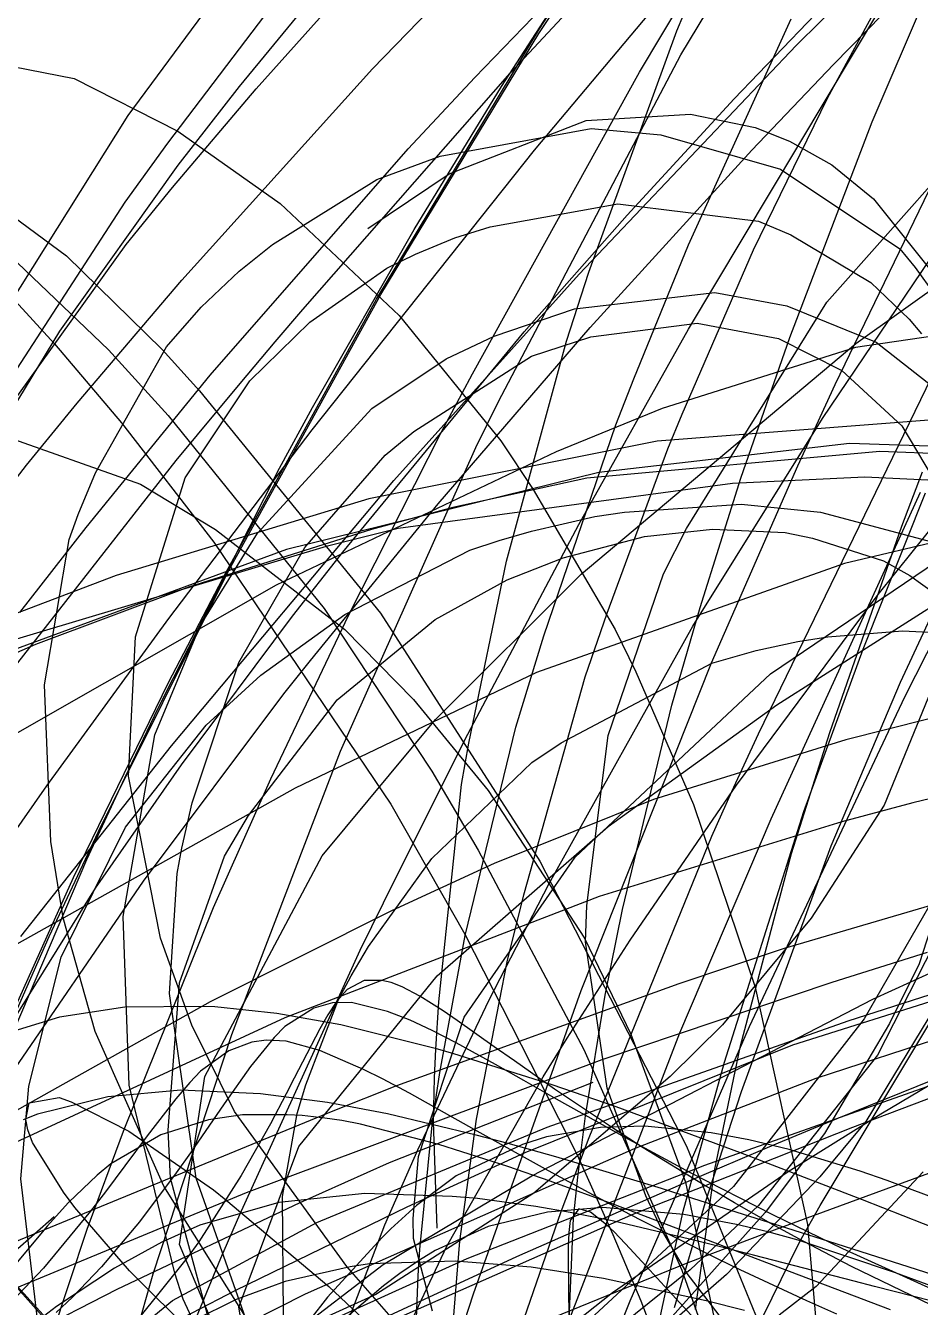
# Model space of a CAD drawing. Header units: metres. Extents: x -307 to 280, y -97 to 158.
# Drawn here: x -32.89 to -18.27, y 8.09 to 29.02 of the extents above; entities that cross this region are included whole.
import ezdxf

# ---------------------------------------------------------------- set-up
doc = ezdxf.new("R2010")
doc.units = ezdxf.units.M

msp = doc.modelspace()

# ---------------------------------------------------------------- linework, layer by layer
for p, q in [((-24.51, 28.893, -1322.9), (-21.767, 33.07, -1319.866)), ((-20.306, 28.696, -1326.721), (-15.882, 33.058, -1322.596)), ((-19.696, 28.388, -1325.868), (-16.103, 32.046, -1322.376)), ((-22.188, 28.542, -1321.553), (-20.198, 31.851, -1319.293)), ((-24.498, 28.969, -1322.544), (-22.674, 31.773, -1320.546)), ((-31.218, 27.553, -1329.808), (-28.483, 31.267, -1327.757)), ((-25.553, 28.174, -1324.05), (-22.605, 31.229, -1322.38)), ((-21.316, 27.824, -1326.448), (-18.276, 30.992, -1323.614)), ((-22.256, 28.937, -1344.299), (-21.43, 30.872, -1343.576)), ((-30.572, 27.103, -1329.881), (-28.026, 30.446, -1327.996)), ((-29.401, 28.027, -1330.482), (-27.434, 30.417, -1329.087)), ((-24.979, 28.243, -1328.58), (-22.969, 30.4, -1327.301)), ((-19.791, 27.836, -1338.558), (-18.526, 30.176, -1337.771)), ((-27.226, 28.316, -1326.506), (-25.552, 30.041, -1325.402)), ((-25.118, 28.028, -1327.891), (-23.798, 30.062, -1325.957)), ((-24.581, 26.987, -1328.277), (-22.065, 29.978, -1325.717)), ((-22.866, 28.259, -1321.9), (-21.808, 30.032, -1320.702)), ((-19.665, 23.159, -1325.082), (-16.381, 29.963, -1321.285)), ((-19.06, 27.452, -1347.055), (-18.025, 29.873, -1345.638)), ((-22.064, 24.061, -1322.808), (-18.922, 29.31, -1319.538)), ((-29.126, 27.991, -1327.09), (-27.95, 29.302, -1326.254)), ((-22.061, 25.44, -1343.707), (-20.385, 29.129, -1342.363)), ((-27.161, 24.553, -1325.62), (-24.498, 28.969, -1322.544)), ((-27.092, 24.627, -1325.943), (-24.51, 28.893, -1322.9)), ((-23.689, 24.992, -1345.774), (-22.256, 28.937, -1344.299)), ((-34.956, 28.714, -1344.693), (-32.098, 28.155, -1348.399)), ((-23.852, 24.962, -1329.933), (-20.306, 28.696, -1326.721)), ((-25.165, 22.88, -1325.477), (-22.188, 28.542, -1321.553)), ((-30.341, 24.866, -1328.48), (-27.226, 28.316, -1326.506)), ((-21.031, 26.985, -1327.143), (-19.696, 28.388, -1325.868)), ((-32.098, 28.155, -1348.399), (-30.407, 27.299, -1350.626)), ((-28.365, 24.384, -1330.563), (-24.979, 28.243, -1328.58)), ((-26.645, 27.006, -1324.652), (-25.553, 28.174, -1324.05)), ((-25.594, 23.334, -1325.185), (-22.866, 28.259, -1321.9)), ((-19.803, 24.503, -1323.946), (-16.65, 28.057, -1321.052)), ((-30.493, 26.377, -1328.048), (-29.126, 27.991, -1327.09)), ((-30.401, 26.742, -1331.169), (-29.401, 28.027, -1330.482)), ((-26.546, 25.693, -1330.04), (-25.118, 28.028, -1327.891)), ((-23.063, 25.925, -1328.052), (-21.316, 27.824, -1326.448)), ((-20.999, 25.361, -1339.396), (-19.791, 27.836, -1338.558)), ((-33.759, 23.512, -1331.634), (-31.218, 27.553, -1329.808)), ((-25.971, 26.602, -1351.801), (-23.733, 27.473, -1354.591)), ((-23.733, 27.473, -1354.591), (-22.032, 27.573, -1356.641)), ((-22.032, 27.573, -1356.641), (-20.976, 27.359, -1357.935)), ((-20.409, 23.926, -1349.192), (-19.06, 27.452, -1347.055)), ((-34.956, 27.279, -1342.817), (-32.225, 25.259, -1345.953)), ((-30.407, 27.299, -1350.626), (-28.737, 26.115, -1352.896)), ((-26.122, 26.888, -1352.697), (-23.654, 27.341, -1355.293)), ((-23.654, 27.341, -1355.293), (-22.515, 27.236, -1356.433)), ((-22.515, 27.236, -1356.433), (-20.561, 26.678, -1358.367)), ((-20.976, 27.359, -1357.935), (-20.412, 27.134, -1358.649)), ((-31.265, 26.14, -1330.381), (-30.572, 27.103, -1329.881)), ((-29.878, 23.311, -1326.37), (-26.645, 27.006, -1324.652)), ((-20.412, 27.134, -1358.649), (-19.722, 26.745, -1359.552)), ((-28.213, 22.422, -1331.947), (-24.581, 26.987, -1328.277)), ((-27.154, 26.507, -1351.555), (-26.122, 26.888, -1352.697)), ((-23.669, 24.09, -1329.621), (-21.031, 26.985, -1327.143)), ((-32.333, 24.03, -1332.43), (-30.401, 26.742, -1331.169)), ((-27.301, 25.71, -1350.031), (-25.971, 26.602, -1351.801)), ((-20.561, 26.678, -1358.367), (-18.613, 25.375, -1360.316)), ((-19.722, 26.745, -1359.552), (-19.038, 26.19, -1360.497)), ((-31.249, 25.445, -1328.573), (-30.493, 26.377, -1328.048)), ((-28.858, 25.447, -1349.488), (-27.154, 26.507, -1351.555)), ((-19.038, 26.19, -1360.497), (-18.145, 25.076, -1361.864)), ((-33.229, 23.115, -1331.74), (-31.265, 26.14, -1330.381)), ((-28.737, 26.115, -1352.896), (-26.789, 24.286, -1355.668)), ((-25.302, 25.735, -1351.446), (-23.217, 26.109, -1353.952)), ((-23.217, 26.109, -1353.952), (-20.922, 25.829, -1356.697)), ((-24.747, 24.022, -1329.586), (-23.063, 25.925, -1328.052)), ((-20.922, 25.829, -1356.697), (-20.393, 25.603, -1357.355)), ((-28.204, 22.782, -1332.64), (-26.546, 25.693, -1330.04)), ((-26.525, 25.289, -1349.936), (-25.88, 25.553, -1350.739)), ((-25.88, 25.553, -1350.739), (-25.302, 25.735, -1351.446)), ((-20.393, 25.603, -1357.355), (-19.086, 24.826, -1359.043)), ((-33.799, 21.903, -1330.312), (-31.249, 25.445, -1328.573)), ((-29.407, 25.012, -1348.776), (-28.858, 25.447, -1349.488)), ((-22.959, 23.251, -1344.507), (-22.061, 25.44, -1343.707)), ((-22.165, 22.677, -1340.293), (-20.999, 25.361, -1339.396)), ((-18.613, 25.375, -1360.316), (-18.358, 25.068, -1360.584)), ((-33.154, 25.266, -1345.565), (-31.537, 23.725, -1347.387)), ((-32.225, 25.259, -1345.953), (-30.664, 23.733, -1347.662)), ((-26.994, 25.057, -1349.341), (-26.525, 25.289, -1349.936)), ((-19.874, 22.605, -1332.461), (-18.114, 25.204, -1330.436)), ((-19.328, 23.827, -1320.593), (-17.265, 25.302, -1318.823)), ((-30.027, 24.425, -1347.92), (-29.407, 25.012, -1348.776)), ((-28.248, 24.179, -1347.641), (-26.994, 25.057, -1349.341)), ((-26.875, 21.592, -1332.623), (-23.852, 24.962, -1329.933)), ((-24.059, 23.868, -1346.189), (-23.689, 24.992, -1345.774)), ((-18.358, 25.068, -1360.584), (-18.036, 24.623, -1360.928)), ((-33.385, 24.871, -1346.549), (-32.422, 23.825, -1347.727)), ((-32.051, 22.853, -1329.534), (-30.341, 24.866, -1328.48)), ((-19.086, 24.826, -1359.043), (-18.456, 24.227, -1359.93)), ((-29.614, 20.104, -1328.715), (-27.161, 24.553, -1325.62)), ((-29.598, 20.083, -1329.203), (-27.092, 24.627, -1325.943)), ((-23.928, 24.393, -1353.655), (-21.631, 24.661, -1356.307)), ((-22.094, 20.807, -1327.368), (-19.803, 24.503, -1323.946)), ((-21.631, 24.661, -1356.307), (-20.454, 24.447, -1357.651)), ((-30.594, 23.777, -1347.071), (-30.027, 24.425, -1347.92)), ((-28.817, 23.856, -1330.82), (-28.365, 24.384, -1330.563)), ((-26.789, 24.286, -1355.668), (-25.13, 22.24, -1358.186)), ((-25.239, 23.949, -1352.099), (-23.928, 24.393, -1353.655)), ((-20.454, 24.447, -1357.651), (-18.997, 23.85, -1359.336)), ((-15.044, 24.39, -1356.795), (-19.336, 23.762, -1357.49)), ((-29.228, 23.217, -1346.169), (-28.248, 24.179, -1347.641)), ((-26.153, 21.209, -1331.922), (-23.669, 24.09, -1329.621)), ((-23.66, 23.939, -1356.609), (-21.923, 24.16, -1358.752)), ((-21.923, 24.16, -1358.752), (-20.592, 23.913, -1360.352)), ((-18.456, 24.227, -1359.93), (-18.257, 23.986, -1360.23)), ((-34.616, 20.299, -1333.803), (-32.333, 24.03, -1332.43)), ((-27.709, 20.423, -1332.267), (-24.747, 24.022, -1329.586)), ((-26.021, 23.577, -1351.147), (-25.239, 23.949, -1352.099)), ((-25.035, 20.277, -1347.46), (-24.059, 23.868, -1346.189)), ((-24.63, 23.622, -1355.37), (-23.66, 23.939, -1356.609)), ((-23.857, 20.872, -1324.788), (-22.064, 24.061, -1322.808)), ((-21.206, 21.628, -1350.606), (-20.409, 23.926, -1349.192)), ((-20.592, 23.913, -1360.352), (-19.56, 23.391, -1361.599)), ((-32.422, 23.825, -1347.727), (-31.326, 22.533, -1349.042)), ((-31.75, 21.718, -1344.845), (-30.594, 23.777, -1347.071)), ((-31.537, 23.725, -1347.387), (-30.563, 22.656, -1348.463)), ((-30.664, 23.733, -1347.662), (-30.051, 23.055, -1348.323)), ((-29.39, 23.178, -1331.139), (-28.817, 23.856, -1330.82)), ((-23.819, 20.063, -1325.437), (-19.328, 23.827, -1320.593)), ((-19.336, 23.762, -1357.49), (-22.492, 22.768, -1357.839)), ((-18.997, 23.85, -1359.336), (-17.426, 22.615, -1361.225)), ((-27.236, 22.768, -1349.596), (-26.021, 23.577, -1351.147)), ((-26.549, 22.39, -1352.688), (-24.63, 23.622, -1355.37)), ((-20.917, 17.456, -1325.861), (-17.995, 23.478, -1322.032)), ((-31.904, 20.827, -1327.422), (-29.878, 23.311, -1326.37)), ((-26.1, 22.386, -1325.819), (-25.594, 23.334, -1325.185)), ((-23.252, 22.5, -1344.78), (-22.959, 23.251, -1344.507)), ((-19.56, 23.391, -1361.599), (-18.577, 22.487, -1362.827)), ((-30.436, 21.917, -1331.704), (-29.39, 23.178, -1331.139)), ((-30.287, 21.633, -1344.223), (-29.228, 23.217, -1346.169)), ((-30.051, 23.055, -1348.323), (-27.094, 19.423, -1351.49)), ((-20.275, 21.834, -1325.848), (-19.665, 23.159, -1325.082)), ((-32.882, 21.84, -1330.039), (-32.051, 22.853, -1329.534)), ((-25.537, 22.133, -1326), (-25.165, 22.88, -1325.477)), ((-30.563, 22.656, -1348.463), (-28.015, 19.499, -1351.247)), ((-29.103, 20.73, -1346.859), (-27.236, 22.768, -1349.596)), ((-28.745, 21.794, -1333.511), (-28.204, 22.782, -1332.64)), ((-22.492, 22.768, -1357.839), (-24.226, 22.058, -1358.009)), ((-22.4, 22.107, -1340.481), (-22.165, 22.677, -1340.293)), ((-33.565, 22.431, -1346.179), (-31.019, 21.53, -1348.897)), ((-31.326, 22.533, -1349.042), (-29.82, 20.587, -1350.812)), ((-30.554, 19.34, -1334.316), (-28.213, 22.422, -1331.947)), ((-24.429, 19.055, -1345.992), (-23.252, 22.5, -1344.78)), ((-17.995, 22.589, -1356.287), (-22.574, 22.234, -1355.829)), ((-21.995, 19.213, -1334.925), (-19.874, 22.605, -1332.461)), ((-18.577, 22.487, -1362.827), (-17.807, 21.184, -1363.88)), ((-27.619, 19.387, -1327.849), (-26.1, 22.386, -1325.819)), ((-22.574, 22.234, -1355.829), (-27.287, 21.292, -1355.301)), ((-27.018, 22.005, -1351.992), (-26.549, 22.39, -1352.688)), ((-25.13, 22.24, -1358.186), (-24.603, 21.444, -1359.037)), ((-19.431, 22.195, -1357.996), (-23.527, 21.721, -1357.967)), ((-15.301, 22.057, -1357.867), (-19.431, 22.195, -1357.996)), ((-24.226, 22.058, -1358.009), (-28.798, 19.884, -1358.465)), ((-28.331, 20.498, -1349.792), (-27.018, 22.005, -1351.992)), ((-27.748, 17.173, -1329.603), (-25.537, 22.133, -1326)), ((-18.936, 22.067, -1357.717), (-23.724, 21.631, -1357.818)), ((-23.394, 19.427, -1341.339), (-22.4, 22.107, -1340.481)), ((-20.722, 18.436, -1324.706), (-15.475, 21.99, -1319.41)), ((-15.73, 21.937, -1357.541), (-18.936, 22.067, -1357.717)), ((-34.874, 19.257, -1331.222), (-32.882, 21.84, -1330.039)), ((-33.219, 18.366, -1333.093), (-30.436, 21.917, -1331.704)), ((-30.726, 17.875, -1336.902), (-28.745, 21.794, -1333.511)), ((-21.686, 18.613, -1327.793), (-20.275, 21.834, -1325.848)), ((-18.601, 18.298, -1337.726), (-16.943, 21.864, -1335.914)), ((-32.034, 21.039, -1344.175), (-31.75, 21.718, -1344.845)), ((-31.1, 19.038, -1341.67), (-30.287, 21.633, -1344.223)), ((-30.508, 17.26, -1335.812), (-26.875, 21.592, -1332.623)), ((-23.527, 21.721, -1357.967), (-28.632, 20.464, -1357.909)), ((-23.724, 21.631, -1357.818), (-25.911, 21.151, -1357.842)), ((-21.873, 19.518, -1351.909), (-21.206, 21.628, -1350.606)), ((-19.181, 21.648, -1357.497), (-21.343, 21.543, -1357.472)), ((-15.879, 21.49, -1357.454), (-19.181, 21.648, -1357.497)), ((-18.578, 20.848, -1349.604), (-18.24, 21.735, -1349.055)), ((-31.019, 21.53, -1348.897), (-29.79, 20.79, -1350.191)), ((-21.343, 21.543, -1357.472), (-26.808, 20.807, -1357.362)), ((-24.603, 21.444, -1359.037), (-23.26, 19.158, -1361.298)), ((-20.711, 16.067, -1324.571), (-18.274, 21.402, -1321.123)), ((-19.21, 18.835, -1340.974), (-18.191, 21.391, -1340.061)), ((-18.963, 19.731, -1329.03), (-17.663, 21.357, -1327.518)), ((-27.287, 21.292, -1355.301), (-31.414, 20.043, -1354.893)), ((-28.238, 18.654, -1333.839), (-26.153, 21.209, -1331.922)), ((-25.911, 21.151, -1357.842), (-27.242, 20.789, -1357.863)), ((-23.111, 21.072, -1357.749), (-21.204, 21.204, -1359.695)), ((-21.204, 21.204, -1359.695), (-19.907, 21.075, -1360.967)), ((-32.183, 20.627, -1343.784), (-32.034, 21.039, -1344.175)), ((-24.629, 20.766, -1356.138), (-23.594, 21.002, -1357.245)), ((-23.594, 21.002, -1357.245), (-23.111, 21.072, -1357.749)), ((-19.907, 21.075, -1360.967), (-17.923, 20.546, -1362.866)), ((-16.402, 20.971, -1354.052), (-19.513, 20.237, -1354.343)), ((-32.986, 19.434, -1327.979), (-31.904, 20.827, -1327.422)), ((-27.242, 20.789, -1357.863), (-30.216, 19.856, -1357.934)), ((-30.043, 19.217, -1345.217), (-29.103, 20.73, -1346.859)), ((-29.79, 20.79, -1350.191), (-27.677, 19.16, -1352.457)), ((-26.808, 20.807, -1357.362), (-27.981, 20.515, -1357.343)), ((-25.715, 17.359, -1326.996), (-23.857, 20.872, -1324.788)), ((-25.159, 20.613, -1355.559), (-24.629, 20.766, -1356.138)), ((-22.782, 20.68, -1355.305), (-21.672, 20.797, -1357.014)), ((-22.471, 20.066, -1328.093), (-22.094, 20.807, -1327.368)), ((-21.672, 20.797, -1357.014), (-20.486, 20.742, -1358.846)), ((-20.486, 20.742, -1358.846), (-20.036, 20.652, -1359.551)), ((-19.755, 17.475, -1351.749), (-18.578, 20.848, -1349.604)), ((-27.981, 20.515, -1357.343), (-33.555, 18.849, -1357.313)), ((-32.586, 18.256, -1341.774), (-32.183, 20.627, -1343.784)), ((-29.82, 20.587, -1350.812), (-26.924, 16.307, -1354.114)), ((-25.634, 20.454, -1355.032), (-25.159, 20.613, -1355.559)), ((-24.112, 20.327, -1353.231), (-22.782, 20.68, -1355.305)), ((-20.036, 20.652, -1359.551), (-18.877, 20.281, -1361.401)), ((-28.632, 20.464, -1357.909), (-33.793, 18.566, -1357.964)), ((-29.41, 18.617, -1347.531), (-28.331, 20.498, -1349.792)), ((-28.536, 19.376, -1333.016), (-27.709, 20.423, -1332.267)), ((-27.677, 19.404, -1352.585), (-25.634, 20.454, -1355.032)), ((-25.024, 19.967, -1351.78), (-24.112, 20.327, -1353.231)), ((-18.527, 18.06, -1321.835), (-17.358, 20.376, -1320.389)), ((-30.56, 18.292, -1329.985), (-29.614, 20.104, -1328.715)), ((-25.65, 17.3, -1348.435), (-25.035, 20.277, -1347.46)), ((-19.513, 20.237, -1354.343), (-24.549, 18.457, -1354.695)), ((-18.877, 20.281, -1361.401), (-18.445, 20.043, -1362.121)), ((-31.414, 20.043, -1354.893), (-35.178, 18.618, -1354.617)), ((-31.703, 15.859, -1332.306), (-29.598, 20.083, -1329.203)), ((-26.202, 19.32, -1349.835), (-25.024, 19.967, -1351.78)), ((-26.199, 17.691, -1328.713), (-23.819, 20.063, -1325.437)), ((-23.378, 17.426, -1330.919), (-22.471, 20.066, -1328.093)), ((-18.445, 20.043, -1362.121), (-17.726, 19.521, -1363.366)), ((-28.798, 19.884, -1358.465), (-33.024, 17.472, -1358.947)), ((-30.216, 19.856, -1357.934), (-32.732, 18.915, -1358.035)), ((-21.278, 16.616, -1331.802), (-18.963, 19.731, -1329.03)), ((-20.62, 17.927, -1323.522), (-17.587, 19.857, -1320.487)), ((-28.015, 19.499, -1351.247), (-26.257, 16.847, -1353.148)), ((-22.335, 17.923, -1352.891), (-21.873, 19.518, -1351.909)), ((-32.546, 16.606, -1336.344), (-30.554, 19.34, -1334.316)), ((-30.346, 16.948, -1334.662), (-28.536, 19.376, -1333.016)), ((-29.05, 18.411, -1350.779), (-27.677, 19.404, -1352.585)), ((-28.885, 16.72, -1329.7), (-27.619, 19.387, -1327.849)), ((-27.803, 18.009, -1346.941), (-26.202, 19.32, -1349.835)), ((-27.094, 19.423, -1351.49), (-24.491, 15.376, -1354.255)), ((-23.75, 18.387, -1341.662), (-23.394, 19.427, -1341.339)), ((-30.782, 17.436, -1343.563), (-30.043, 19.217, -1345.217)), ((-27.677, 19.16, -1352.457), (-26.555, 18.014, -1353.715)), ((-24.883, 17.566, -1346.498), (-24.429, 19.055, -1345.992)), ((-24.342, 15.011, -1337.71), (-21.995, 19.213, -1334.925)), ((-23.26, 19.158, -1361.298), (-22.925, 18.466, -1361.904)), ((-19.786, 19.036, -1357.383), (-18.566, 19.136, -1358.549)), ((-17.732, 19.065, -1364.639), (-18.867, 16.288, -1364.57)), ((-18.566, 19.136, -1358.549), (-17.086, 19.063, -1359.924)), ((-32.732, 18.915, -1358.035), (-38.921, 16.219, -1358.436)), ((-31.213, 16.765, -1339.742), (-31.1, 19.038, -1341.67)), ((-20.96, 18.817, -1356.228), (-20.276, 18.963, -1356.906)), ((-20.276, 18.963, -1356.906), (-19.786, 19.036, -1357.383)), ((-28.674, 18.107, -1334.238), (-28.238, 18.654, -1333.839)), ((-21.684, 18.611, -1355.494), (-20.96, 18.817, -1356.228)), ((-20.18, 16.186, -1341.874), (-19.21, 18.835, -1340.974)), ((-30.171, 16.327, -1345.17), (-29.41, 18.617, -1347.531)), ((-24.549, 18.457, -1354.695), (-28.489, 16.569, -1354.959)), ((-24.142, 17.309, -1352.74), (-21.684, 18.611, -1355.494)), ((-23.915, 15.443, -1329.368), (-20.722, 18.436, -1324.706)), ((-23.817, 13.262, -1331.342), (-21.686, 18.613, -1327.793)), ((-22.925, 18.466, -1361.904), (-21.983, 16.301, -1363.685)), ((-32.481, 15.696, -1339.838), (-32.586, 18.256, -1341.774)), ((-32.114, 15.109, -1332.252), (-30.56, 18.292, -1329.985)), ((-29.946, 17.597, -1349.494), (-29.05, 18.411, -1350.779)), ((-24.756, 14.826, -1342.679), (-23.75, 18.387, -1341.662)), ((-19.73, 15.628, -1339.092), (-18.601, 18.298, -1337.726)), ((-30.969, 15.051, -1336.342), (-28.674, 18.107, -1334.238)), ((-29.254, 16.122, -1343.781), (-27.803, 18.009, -1346.941)), ((-26.555, 18.014, -1353.715), (-25.336, 16.528, -1355.145)), ((-21.069, 12.677, -1325.624), (-18.527, 18.06, -1321.835)), ((-31.274, 16.737, -1337.877), (-30.726, 17.875, -1336.902)), ((-23.376, 15.94, -1326.706), (-20.62, 17.927, -1323.522)), ((-23.14, 14.585, -1354.893), (-22.335, 17.923, -1352.891)), ((-31.264, 15.929, -1347.271), (-29.946, 17.597, -1349.494)), ((-28.048, 15.461, -1332.021), (-26.199, 17.691, -1328.713)), ((-18.155, 17.693, -1356.251), (-19.49, 17.359, -1356.417)), ((-31.302, 14.47, -1341.246), (-30.782, 17.436, -1343.563)), ((-25.714, 14.161, -1347.558), (-24.883, 17.566, -1346.498)), ((-23.727, 14.65, -1334.304), (-23.378, 17.426, -1330.919)), ((-21.353, 16.511, -1326.481), (-20.917, 17.456, -1325.861)), ((-20.38, 15.499, -1353.026), (-19.755, 17.475, -1351.749)), ((-32.974, 14.142, -1337.957), (-30.508, 17.26, -1335.812)), ((-29.524, 12.545, -1333.155), (-27.748, 17.173, -1329.603)), ((-27.049, 14.697, -1328.701), (-25.715, 17.359, -1326.996)), ((-25.77, 16.629, -1348.646), (-25.65, 17.3, -1348.435)), ((-24.622, 16.987, -1352.168), (-24.142, 17.309, -1352.74)), ((-19.49, 17.359, -1356.417), (-22.634, 16.381, -1356.755)), ((-26.259, 15.417, -1349.944), (-24.622, 16.987, -1352.168)), ((-31.753, 14.934, -1335.955), (-30.346, 16.948, -1334.662)), ((-30.69, 14.12, -1337.725), (-31.213, 16.765, -1339.742)), ((-26.257, 16.847, -1353.148), (-25.502, 15.552, -1353.964)), ((-34.389, 13.973, -1338.237), (-32.546, 16.606, -1336.344)), ((-28.489, 16.569, -1354.959), (-33.176, 13.941, -1355.353)), ((-31.894, 15.4, -1339.016), (-31.274, 16.737, -1337.877)), ((-29.825, 14.617, -1331.201), (-28.885, 16.72, -1329.7)), ((-26.143, 13.08, -1349.615), (-25.77, 16.629, -1348.646)), ((-23.014, 14.083, -1333.959), (-21.278, 16.616, -1331.802)), ((-17.318, 16.586, -1357.19), (-18.397, 16.328, -1357.082)), ((-25.336, 16.528, -1355.145), (-23.764, 14.12, -1357.135)), ((-22.634, 16.381, -1356.755), (-25.238, 15.337, -1356.991)), ((-21.682, 15.784, -1326.965), (-21.353, 16.511, -1326.481)), ((-18.397, 16.328, -1357.082), (-19.558, 16.018, -1356.952)), ((-30.341, 15.587, -1344.454), (-30.171, 16.327, -1345.17)), ((-29.647, 15.459, -1342.793), (-29.254, 16.122, -1343.781)), ((-26.924, 16.307, -1354.114), (-25.719, 14.183, -1355.43)), ((-21.983, 16.301, -1363.685), (-20.976, 13.318, -1365.809)), ((-21.476, 12.094, -1343.132), (-20.18, 16.186, -1341.874)), ((-18.867, 16.288, -1364.57), (-20.059, 14.444, -1364.04)), ((-32.313, 13.805, -1344.88), (-31.264, 15.929, -1347.271)), ((-26.168, 13.5, -1330.756), (-23.376, 15.94, -1326.706)), ((-19.558, 16.018, -1356.952), (-23.525, 14.799, -1356.442)), ((-22.203, 12.571, -1327.048), (-20.711, 16.067, -1324.571)), ((-17.529, 16.076, -1365.185), (-18.296, 13.701, -1364.919)), ((-32.508, 14.143, -1333.592), (-31.703, 15.859, -1332.306)), ((-23.686, 10.86, -1330.5), (-21.682, 15.784, -1326.965)), ((-32.281, 14.45, -1338.948), (-32.481, 15.696, -1339.838)), ((-30.418, 15.175, -1344.065), (-30.341, 15.587, -1344.454)), ((-25.502, 15.552, -1353.964), (-23.776, 12.299, -1355.836)), ((-21.212, 12.359, -1355.056), (-20.38, 15.499, -1353.026)), ((-21.196, 11.616, -1341.116), (-19.73, 15.628, -1339.092)), ((-33.319, 12.067, -1341.823), (-31.894, 15.4, -1339.016)), ((-30.377, 13.389, -1340.161), (-29.647, 15.459, -1342.793)), ((-29.966, 11.859, -1338.188), (-28.048, 15.461, -1332.021)), ((-27.291, 13.979, -1348.246), (-26.259, 15.417, -1349.944)), ((-25.238, 15.337, -1356.991), (-26.916, 14.566, -1357.138)), ((-25.73, 12.83, -1333.716), (-23.915, 15.443, -1329.368)), ((-24.491, 15.376, -1354.255), (-22.098, 10.72, -1356.816)), ((-33.529, 11.959, -1334.553), (-32.114, 15.109, -1332.252)), ((-30.542, 13.213, -1342.326), (-30.418, 15.175, -1344.065)), ((-16.242, 15.195, -1351.917), (-20.5, 13.95, -1351.054)), ((-17.493, 15.112, -1364.766), (-18.975, 12.205, -1364.546)), ((-34.005, 11.316, -1338.084), (-31.753, 14.934, -1335.955)), ((-33.262, 11.706, -1338.456), (-30.969, 15.051, -1336.342)), ((-25.321, 13.113, -1338.893), (-24.342, 15.011, -1337.71)), ((-23.525, 14.799, -1356.442), (-28.66, 12.814, -1355.699)), ((-27.426, 13.924, -1329.201), (-27.049, 14.697, -1328.701)), ((-25.025, 13.732, -1342.972), (-24.756, 14.826, -1342.679)), ((-18.04, 14.806, -1362.204), (-19.193, 12.802, -1361.397)), ((-31.759, 12.593, -1337.687), (-32.281, 14.45, -1338.948)), ((-31.204, 11.716, -1339.369), (-31.302, 14.47, -1341.246)), ((-31.297, 10.963, -1333.966), (-29.825, 14.617, -1331.201)), ((-26.916, 14.566, -1357.138), (-29.879, 13.079, -1357.406)), ((-23.745, 14.055, -1335.073), (-23.727, 14.65, -1334.304)), ((-23.426, 13.189, -1355.706), (-23.14, 14.585, -1354.893)), ((-20.059, 14.444, -1364.04), (-21.508, 12.701, -1363.139)), ((-19.453, 12.769, -1326.576), (-13.676, 14.632, -1322.183)), ((-33.333, 12.287, -1335.006), (-32.508, 14.143, -1333.592)), ((-30.179, 12.699, -1336.697), (-30.69, 14.12, -1337.725)), ((-26.125, 11.925, -1348.179), (-25.714, 14.161, -1347.558)), ((-25.719, 14.183, -1355.43), (-23.882, 10.58, -1357.373)), ((-24.043, 12.483, -1335.279), (-23.014, 14.083, -1333.959)), ((-23.764, 14.12, -1357.135), (-23.003, 12.548, -1358.225)), ((-23.39, 11.669, -1338.583), (-23.745, 14.055, -1335.073)), ((-29.392, 9.604, -1332.1), (-27.426, 13.924, -1329.201)), ((-27.575, 13.503, -1347.722), (-27.291, 13.979, -1348.246)), ((-20.5, 13.95, -1351.054), (-22.223, 13.37, -1350.746)), ((-15.717, 13.831, -1352.192), (-20.364, 12.372, -1351.537)), ((-18.162, 13.883, -1350.139), (-19.719, 13.394, -1349.786)), ((-17.505, 13.87, -1363.786), (-19.168, 11.125, -1363.018)), ((-19.052, 13.119, -1328.62), (-17.276, 13.931, -1327.309)), ((-32.843, 11.7, -1342.809), (-32.313, 13.805, -1344.88)), ((-25.525, 11.164, -1343.587), (-25.025, 13.732, -1342.972)), ((-18.296, 13.701, -1364.919), (-18.777, 12.723, -1364.648)), ((-28.432, 10.715, -1335.724), (-26.168, 13.5, -1330.756)), ((-27.782, 13.116, -1347.313), (-27.575, 13.503, -1347.722)), ((-27.36, 13.426, -1325.863), (-27.642, 13.277, -1326.428)), ((-27.074, 13.428, -1325.419), (-27.36, 13.426, -1325.863)), ((-26.919, 13.392, -1325.219), (-27.074, 13.428, -1325.419)), ((-30.566, 10.981, -1337.588), (-30.377, 13.389, -1340.161)), ((-30.106, 10.198, -1339.862), (-30.542, 13.213, -1342.326)), ((-27.642, 13.277, -1326.428), (-27.807, 13.089, -1326.809)), ((-26.742, 13.325, -1325.026), (-26.919, 13.392, -1325.219)), ((-22.223, 13.37, -1350.746), (-26.833, 11.704, -1350.013)), ((-26.453, 13.172, -1324.783), (-26.742, 13.325, -1325.026)), ((-25.575, 8.308, -1335.044), (-23.817, 13.262, -1331.342)), ((-23.745, 11.218, -1356.8), (-23.426, 13.189, -1355.706)), ((-19.719, 13.394, -1349.786), (-23.481, 12.13, -1349.003)), ((-20.976, 13.318, -1365.809), (-20.119, 9.44, -1368.03)), ((-19.914, 9.749, -1338.445), (-17.782, 13.305, -1335.832)), ((-29.879, 13.079, -1357.406), (-34.722, 10.361, -1357.899)), ((-31.272, 12.989, -1321.382), (-32.342, 12.827, -1322.347)), ((-30.006, 13.002, -1320.49), (-31.272, 12.989, -1321.382)), ((-29.803, 12.995, -1320.362), (-30.006, 13.002, -1320.49)), ((-28.79, 12.888, -1319.839), (-29.803, 12.995, -1320.362)), ((-28.318, 11.72, -1345.956), (-27.782, 13.116, -1347.313)), ((-27.881, 13.06, -1325.52), (-28.186, 12.975, -1325.99)), ((-27.807, 13.089, -1326.809), (-27.957, 12.863, -1327.168)), ((-27.57, 13.068, -1325.117), (-27.881, 13.06, -1325.52)), ((-26.982, 12.92, -1324.576), (-27.57, 13.068, -1325.117)), ((-26.483, 10.659, -1340.333), (-25.321, 13.113, -1338.893)), ((-26.072, 12.93, -1324.557), (-26.453, 13.172, -1324.783)), ((-26.192, 12.305, -1349.806), (-26.143, 13.08, -1349.615)), ((-24.621, 10.236, -1333.504), (-19.052, 13.119, -1328.62)), ((-28.66, 12.814, -1355.699), (-34.611, 10.065, -1354.904)), ((-32.342, 12.827, -1322.347), (-33.48, 12.482, -1323.581)), ((-27.742, 12.701, -1319.441), (-28.79, 12.888, -1319.839)), ((-28.186, 12.975, -1325.99), (-28.658, 12.677, -1326.839)), ((-27.957, 12.863, -1327.168), (-28.085, 12.639, -1327.468)), ((-26.612, 12.776, -1324.327), (-26.982, 12.92, -1324.576)), ((-26.251, 12.609, -1324.143), (-26.612, 12.776, -1324.327)), ((-26.477, 10.551, -1337.88), (-25.73, 12.83, -1333.716)), ((-25.842, 12.774, -1324.453), (-26.072, 12.93, -1324.557)), ((-25.236, 12.345, -1324.295), (-25.842, 12.774, -1324.453)), ((-19.193, 12.802, -1361.397), (-21.326, 10.062, -1359.69)), ((-16.788, 12.867, -1353.615), (-19.981, 11.824, -1353.42)), ((-30.635, 10.067, -1336.059), (-31.759, 12.593, -1337.687)), ((-29.481, 11.286, -1335.705), (-30.179, 12.699, -1336.697)), ((-28.658, 12.677, -1326.839), (-28.834, 12.494, -1327.186)), ((-28.085, 12.639, -1327.468), (-28.301, 12.231, -1327.943)), ((-26.16, 12.302, -1319.102), (-27.742, 12.701, -1319.441)), ((-25.857, 12.407, -1323.999), (-26.251, 12.609, -1324.143)), ((-24.371, 11.032, -1331.124), (-19.453, 12.769, -1326.576)), ((-24.235, 7.309, -1331.336), (-22.203, 12.571, -1327.048)), ((-23.018, 8.194, -1329.273), (-21.069, 12.677, -1325.624)), ((-21.508, 12.701, -1363.139), (-22.361, 11.856, -1362.491)), ((-18.777, 12.723, -1364.648), (-19.843, 10.925, -1363.963)), ((-19.38, 11.032, -1324.877), (-15.215, 12.6, -1322.17)), ((-30.808, 8.635, -1336.33), (-29.524, 12.545, -1333.155)), ((-29.2, 12.417, -1326.711), (-29.576, 12.28, -1327.313)), ((-28.834, 12.494, -1327.186), (-29.221, 12.02, -1327.948)), ((-28.964, 12.452, -1326.37), (-29.2, 12.417, -1326.711)), ((-28.638, 12.434, -1325.961), (-28.964, 12.452, -1326.37)), ((-28.087, 12.283, -1325.427), (-28.638, 12.434, -1325.961)), ((-25.214, 12.054, -1323.87), (-25.857, 12.407, -1323.999)), ((-20.364, 12.372, -1351.537), (-24.739, 10.611, -1350.843)), ((-24.437, 11.852, -1335.792), (-24.043, 12.483, -1335.279)), ((-23.003, 12.548, -1358.225), (-22.115, 10.134, -1359.676)), ((-21.641, 10.316, -1356.356), (-21.212, 12.359, -1355.056)), ((-18.921, 11.249, -1327.507), (-16.804, 12.506, -1325.61)), ((-29.576, 12.28, -1327.313), (-30.037, 11.947, -1328.13)), ((-28.301, 12.231, -1327.943), (-28.505, 11.83, -1328.348)), ((-27.372, 11.971, -1324.95), (-28.087, 12.283, -1325.427)), ((-26.213, 11.838, -1349.917), (-26.192, 12.305, -1349.806)), ((-25.895, 12.228, -1319.061), (-26.16, 12.302, -1319.102)), ((-24.289, 11.721, -1319.001), (-25.895, 12.228, -1319.061)), ((-24.907, 12.112, -1324.246), (-25.236, 12.345, -1324.295)), ((-23.776, 12.299, -1355.836), (-22.17, 8.694, -1357.591)), ((-21.796, 10.41, -1329.399), (-16.47, 12.294, -1325.635)), ((-18.975, 12.205, -1364.546), (-20.921, 9.75, -1363.59)), ((-30.037, 11.947, -1328.13), (-30.213, 11.761, -1328.453)), ((-29.221, 12.02, -1327.948), (-29.65, 11.412, -1328.737)), ((-23.481, 12.13, -1349.003), (-29.289, 9.961, -1348.019)), ((-27.064, 11.818, -1324.789), (-27.372, 11.971, -1324.95)), ((-24.753, 11.793, -1323.831), (-25.214, 12.054, -1323.87)), ((-24.25, 11.651, -1324.225), (-24.907, 12.112, -1324.246)), ((-22.149, 9.658, -1343.809), (-21.476, 12.094, -1343.132)), ((-30.213, 11.761, -1328.453), (-30.442, 11.493, -1328.863)), ((-30.379, 9.115, -1343.954), (-29.966, 11.859, -1338.188)), ((-28.505, 11.83, -1328.348), (-28.636, 11.576, -1328.58)), ((-26.623, 11.584, -1324.611), (-27.064, 11.818, -1324.789)), ((-23.625, 11.763, -1351.491), (-26.953, 10.447, -1351.115)), ((-26.248, 11.116, -1348.389), (-26.125, 11.925, -1348.179)), ((-26.229, 11.117, -1350.078), (-26.213, 11.838, -1349.917)), ((-26.01, 9.087, -1337.954), (-24.437, 11.852, -1335.792)), ((-24.221, 11.49, -1323.834), (-24.753, 11.793, -1323.831)), ((-22.361, 11.856, -1362.491), (-24.591, 9.953, -1360.538)), ((-19.981, 11.824, -1353.42), (-22.953, 10.676, -1353.161)), ((-17.822, 11.901, -1351.059), (-19.642, 11.167, -1350.612)), ((-32.971, 10.186, -1341.446), (-32.843, 11.7, -1342.809)), ((-32.835, 11.427, -1330.713), (-32.345, 11.517, -1332.582)), ((-31.551, 11.528, -1322.302), (-32.697, 11.243, -1323.502)), ((-32.345, 11.517, -1332.582), (-32.152, 11.444, -1332.979)), ((-30.358, 11.633, -1321.304), (-31.551, 11.528, -1322.302)), ((-30.455, 8.644, -1337.492), (-31.204, 11.716, -1339.369)), ((-29.055, 11.576, -1320.493), (-30.358, 11.633, -1321.304)), ((-27.96, 11.433, -1319.997), (-29.055, 11.576, -1320.493)), ((-28.636, 11.576, -1328.58), (-28.895, 11.085, -1329.002)), ((-28.458, 11.252, -1345.523), (-28.318, 11.72, -1345.956)), ((-26.833, 11.704, -1350.013), (-27.873, 11.294, -1349.88)), ((-25.567, 10.995, -1324.392), (-26.623, 11.584, -1324.611)), ((-23.246, 11.363, -1319.063), (-24.289, 11.721, -1319.001)), ((-23.29, 11.009, -1324.315), (-24.25, 11.651, -1324.225)), ((-22.763, 9.911, -1341.646), (-23.39, 11.669, -1338.583)), ((-21.785, 9.805, -1342.011), (-21.196, 11.616, -1341.116)), ((-32.888, 11.156, -1329.653), (-32.835, 11.427, -1330.713)), ((-32.152, 11.444, -1332.979), (-31.206, 10.966, -1334.612)), ((-30.442, 11.493, -1328.863), (-30.91, 10.89, -1329.657)), ((-29.65, 11.412, -1328.737), (-30.2, 10.609, -1329.623)), ((-26.981, 11.248, -1319.684), (-27.96, 11.433, -1319.997)), ((-23.096, 10.861, -1323.992), (-24.221, 11.49, -1323.834)), ((-21.213, 10.612, -1319.437), (-23.246, 11.363, -1319.063)), ((-27.873, 11.294, -1349.88), (-34.066, 8.746, -1349.217)), ((-32.697, 11.243, -1323.502), (-32.934, 11.15, -1323.788)), ((-32.857, 10.985, -1329.187), (-32.888, 11.156, -1329.653)), ((-29.908, 11.15, -1323.933), (-30.682, 10.907, -1324.697)), ((-29.348, 11.231, -1323.473), (-29.908, 11.15, -1323.933)), ((-27.645, 8.756, -1333.972), (-29.481, 11.286, -1335.705)), ((-28.618, 11.233, -1322.992), (-29.348, 11.231, -1323.473)), ((-28.696, 9.901, -1344.352), (-28.458, 11.252, -1345.523)), ((-28.375, 11.219, -1322.851), (-28.618, 11.233, -1322.992)), ((-28.005, 11.178, -1322.661), (-28.375, 11.219, -1322.851)), ((-27.725, 11.137, -1322.532), (-28.005, 11.178, -1322.661)), ((-27.422, 11.082, -1322.408), (-27.725, 11.137, -1322.532)), ((-25.535, 10.901, -1319.438), (-26.981, 11.248, -1319.684)), ((-26.453, 9.035, -1348.854), (-26.248, 11.116, -1348.389)), ((-26.17, 9.383, -1350.399), (-26.229, 11.117, -1350.078)), ((-25.801, 9.171, -1343.999), (-25.525, 11.164, -1343.587)), ((-23.873, 10.213, -1357.333), (-23.745, 11.218, -1356.8)), ((-19.642, 11.167, -1350.612), (-20.597, 10.769, -1350.395)), ((-20.435, 10.308, -1328.955), (-18.921, 11.249, -1327.507)), ((-19.168, 11.125, -1363.018), (-19.92, 10.217, -1362.517)), ((-32.784, 10.783, -1328.738), (-32.857, 10.985, -1329.187)), ((-31.889, 9.366, -1335.231), (-31.297, 10.963, -1333.966)), ((-30.682, 10.907, -1324.697), (-31.502, 10.432, -1325.692)), ((-30.91, 10.89, -1329.657), (-31.273, 10.397, -1330.201)), ((-31.206, 10.966, -1334.612), (-29.826, 10.009, -1336.335)), ((-30.525, 10.197, -1336.816), (-30.566, 10.981, -1337.588)), ((-28.895, 11.085, -1329.002), (-29.372, 10.24, -1329.662)), ((-28.138, 9.474, -1335.851), (-24.371, 11.032, -1331.124)), ((-26.144, 10.747, -1322.076), (-27.422, 11.082, -1322.408)), ((-24.349, 10.318, -1324.36), (-25.567, 10.995, -1324.392)), ((-25.007, 10.762, -1319.388), (-25.535, 10.901, -1319.438)), ((-23.502, 11.024, -1325.903), (-24.385, 10.875, -1326.843)), ((-22.775, 11.047, -1325.248), (-23.502, 11.024, -1325.903)), ((-22.803, 10.694, -1324.393), (-23.29, 11.009, -1324.315)), ((-22.956, 9.618, -1327.463), (-19.38, 11.032, -1324.877)), ((-21.694, 10.936, -1324.477), (-22.775, 11.047, -1325.248)), ((-21.08, 10.824, -1324.118), (-21.694, 10.936, -1324.477)), ((-19.843, 10.925, -1363.963), (-20.808, 9.636, -1363.256)), ((-32.273, 9.971, -1327.524), (-32.784, 10.783, -1328.738)), ((-29.412, 8.089, -1341.122), (-28.432, 10.715, -1335.724)), ((-22.953, 10.676, -1353.161), (-28.326, 8.303, -1352.637)), ((-25.013, 10.386, -1321.935), (-26.144, 10.747, -1322.076)), ((-24.777, 10.746, -1327.325), (-25.859, 10.235, -1328.791)), ((-24.231, 10.545, -1319.366), (-25.007, 10.762, -1319.388)), ((-24.385, 10.875, -1326.843), (-24.777, 10.746, -1327.325)), ((-24.144, 9.654, -1331.408), (-23.686, 10.86, -1330.5)), ((-22.708, 10.649, -1324.071), (-23.096, 10.861, -1323.992)), ((-21.807, 10.085, -1324.628), (-22.803, 10.694, -1324.393)), ((-20.597, 10.769, -1350.395), (-22.183, 10.093, -1350.053)), ((-22.098, 10.72, -1356.816), (-20.871, 7.725, -1358.154)), ((-20.416, 10.666, -1323.799), (-21.08, 10.824, -1324.118)), ((-30.2, 10.609, -1329.623), (-30.432, 10.283, -1329.944)), ((-27.025, 9.438, -1341.019), (-26.483, 10.659, -1340.333)), ((-24.739, 10.611, -1350.843), (-26.665, 9.725, -1350.548)), ((-26.563, 9.538, -1339.872), (-26.477, 10.551, -1337.88)), ((-23.627, 10.369, -1319.381), (-24.231, 10.545, -1319.366)), ((-23.882, 10.58, -1357.373), (-23.301, 9.277, -1357.959)), ((-22.031, 10.285, -1324.248), (-22.708, 10.649, -1324.071)), ((-19.221, 9.845, -1320.047), (-21.213, 10.612, -1319.437)), ((-20.615, 9.371, -1329.485), (-17.52, 10.508, -1327.193)), ((-19.258, 10.311, -1323.416), (-20.416, 10.666, -1323.799)), ((-31.502, 10.432, -1325.692), (-31.725, 10.245, -1326.002)), ((-31.273, 10.397, -1330.201), (-31.587, 9.976, -1330.625)), ((-30.432, 10.283, -1329.944), (-31.033, 9.485, -1330.69)), ((-26.953, 10.447, -1351.115), (-28.412, 9.796, -1350.946)), ((-25.679, 8.886, -1332.83), (-21.796, 10.41, -1329.399)), ((-24.326, 10.148, -1321.901), (-25.013, 10.386, -1321.935)), ((-23.283, 9.743, -1324.465), (-24.349, 10.318, -1324.36)), ((-22.504, 10.028, -1319.498), (-23.627, 10.369, -1319.381)), ((-23.307, 8.33, -1332.131), (-20.435, 10.308, -1328.955)), ((-20.688, 9.598, -1324.723), (-22.031, 10.285, -1324.248)), ((-21.949, 8.054, -1357.732), (-21.641, 10.316, -1356.356)), ((-18.23, 10.3, -1367.493), (-19.975, 8.429, -1366.192)), ((-18.818, 10.162, -1323.306), (-19.258, 10.311, -1323.416)), ((-32.692, 7.847, -1339.526), (-32.971, 10.186, -1341.446)), ((-31.725, 10.245, -1326.002), (-32.193, 9.8, -1326.681)), ((-29.02, 7.488, -1334.466), (-30.635, 10.067, -1336.059)), ((-29.874, 7.784, -1334.704), (-30.525, 10.197, -1336.816)), ((-29.186, 7.589, -1337.84), (-30.106, 10.198, -1339.862)), ((-29.372, 10.24, -1329.662), (-30.066, 9.156, -1330.424)), ((-27.051, 8.789, -1336.104), (-24.621, 10.236, -1333.504)), ((-25.859, 10.235, -1328.791), (-26.51, 9.753, -1329.803)), ((-22.183, 10.093, -1350.053), (-24.871, 8.912, -1349.531)), ((-23.251, 9.756, -1321.935), (-24.326, 10.148, -1321.901)), ((-21.326, 10.062, -1359.69), (-24.055, 7.543, -1357.178)), ((-23.943, 9.544, -1357.676), (-23.873, 10.213, -1357.333)), ((-22.115, 10.134, -1359.676), (-21.447, 6.981, -1361.167)), ((-21.608, 9.967, -1324.681), (-21.807, 10.085, -1324.628)), ((-19.92, 10.217, -1362.517), (-21.442, 8.624, -1361.354)), ((-17.743, 9.76, -1323.158), (-18.818, 10.162, -1323.306)), ((-29.289, 9.961, -1348.019), (-36.512, 6.967, -1347.224)), ((-32.09, 9.719, -1327.207), (-32.273, 9.971, -1327.524)), ((-31.587, 9.976, -1330.625), (-31.834, 9.657, -1330.928)), ((-29.826, 10.009, -1336.335), (-29.621, 9.844, -1336.543)), ((-29.621, 9.844, -1336.543), (-27.938, 8.427, -1338.095)), ((-27.35, 9.949, -1329.607), (-28.756, 9.798, -1330.888)), ((-28.683, 7.95, -1342.802), (-28.696, 9.901, -1344.352)), ((-25.922, 9.901, -1328.567), (-27.35, 9.949, -1329.607)), ((-24.591, 9.953, -1360.538), (-27.17, 8.297, -1357.633)), ((-25.51, 9.866, -1328.301), (-25.922, 9.901, -1328.567)), ((-24.556, 9.733, -1327.776), (-25.51, 9.866, -1328.301)), ((-22.486, 9.33, -1342.768), (-22.763, 9.911, -1341.646)), ((-22.182, 9.928, -1319.543), (-22.504, 10.028, -1319.498)), ((-20.561, 9.415, -1319.912), (-22.182, 9.928, -1319.543)), ((-21.311, 9.793, -1324.766), (-21.608, 9.967, -1324.681)), ((-17.89, 9.324, -1320.562), (-19.221, 9.845, -1320.047)), ((-31.834, 9.657, -1330.928), (-32.6, 8.727, -1331.766)), ((-32.193, 9.8, -1326.681), (-32.543, 9.415, -1327.209)), ((-31.197, 8.684, -1326.208), (-32.09, 9.719, -1327.207)), ((-28.412, 9.796, -1350.946), (-31.403, 8.377, -1350.61)), ((-28.756, 9.798, -1330.888), (-30.046, 9.432, -1332.284)), ((-26.665, 9.725, -1350.548), (-29.464, 8.364, -1350.146)), ((-26.51, 9.753, -1329.803), (-26.929, 9.371, -1330.495)), ((-24.369, 9.645, -1326.55), (-25.335, 9.406, -1327.766)), ((-25.094, 6.914, -1333.603), (-24.144, 9.654, -1331.408)), ((-23.995, 9.636, -1327.51), (-24.556, 9.733, -1327.776)), ((-23.469, 9.718, -1325.585), (-24.369, 9.645, -1326.55)), ((-23.854, 9.698, -1336.039), (-23.996, 9.504, -1337.346)), ((-23.285, 9.493, -1327.223), (-23.995, 9.636, -1327.51)), ((-23.664, 9.645, -1335.114), (-23.854, 9.698, -1336.039)), ((-23.402, 9.435, -1334.317), (-23.664, 9.645, -1335.114)), ((-22.137, 9.602, -1324.472), (-23.469, 9.718, -1325.585)), ((-22.831, 9.506, -1324.535), (-23.283, 9.743, -1324.465)), ((-21.55, 9.11, -1322.166), (-23.251, 9.756, -1321.935)), ((-22.998, 5.744, -1344.712), (-22.149, 9.658, -1343.809)), ((-20.808, 9.636, -1363.256), (-22.332, 7.94, -1362.024)), ((-22.29, 8.088, -1342.843), (-21.785, 9.805, -1342.011)), ((-20.921, 9.75, -1363.59), (-22.035, 8.703, -1362.825)), ((-20.682, 9.437, -1324.968), (-21.311, 9.793, -1324.766)), ((-20.242, 9.162, -1338.871), (-19.914, 9.749, -1338.445)), ((-32.428, 9.566, -1329.639), (-33.068, 9, -1330.042)), ((-31.033, 9.485, -1330.69), (-31.654, 8.749, -1331.336)), ((-30.046, 9.432, -1332.284), (-30.668, 9.154, -1333.034)), ((-30.493, 8.201, -1340.717), (-28.138, 9.474, -1335.851)), ((-29.704, 8.892, -1332.586), (-29.392, 9.604, -1332.1)), ((-28.387, 5.857, -1342.855), (-27.025, 9.438, -1341.019)), ((-27.267, 7.718, -1331.365), (-22.956, 9.618, -1327.463)), ((-26.556, 9.214, -1340.531), (-26.563, 9.538, -1339.872)), ((-24.024, 7.635, -1358.548), (-23.943, 9.544, -1357.676)), ((-23.996, 9.504, -1337.346), (-24.018, 9.31, -1337.903)), ((-23.285, 9.325, -1334.03), (-23.402, 9.435, -1334.317)), ((-21.934, 9.177, -1326.835), (-23.285, 9.493, -1327.223)), ((-21.565, 8.872, -1324.84), (-22.831, 9.506, -1324.535)), ((-21.281, 9.441, -1323.905), (-22.137, 9.602, -1324.472)), ((-20.768, 9.319, -1323.614), (-21.281, 9.441, -1323.905)), ((-19.544, 9.045, -1325.218), (-20.688, 9.598, -1324.723)), ((-20.393, 9.278, -1325.067), (-20.682, 9.437, -1324.968)), ((-20.119, 9.44, -1368.03), (-19.75, 5.157, -1369.727)), ((-32.543, 9.415, -1327.209), (-33.028, 8.831, -1327.954)), ((-32.72, 6.852, -1337.347), (-31.889, 9.366, -1335.231)), ((-27.075, 9.223, -1330.743), (-27.96, 8.252, -1332.265)), ((-26.929, 9.371, -1330.495), (-27.075, 9.223, -1330.743)), ((-26.247, 8.028, -1343.16), (-26.556, 9.214, -1340.531)), ((-25.335, 9.406, -1327.766), (-26.202, 9.016, -1329.015)), ((-24.018, 9.31, -1337.903), (-24.027, 9.068, -1338.453)), ((-23.301, 9.277, -1357.959), (-22.843, 8.193, -1358.407)), ((-23.09, 9.126, -1333.641), (-23.285, 9.325, -1334.03)), ((-22.083, 8.643, -1344.242), (-22.486, 9.33, -1342.768)), ((-22.068, 8.822, -1330.652), (-20.615, 9.371, -1329.485)), ((-20.272, 9.184, -1323.372), (-20.768, 9.319, -1323.614)), ((-19.773, 9.163, -1320.14), (-20.561, 9.415, -1319.912)), ((-20.177, 9.161, -1325.144), (-20.393, 9.278, -1325.067)), ((-30.668, 9.154, -1333.034), (-31.444, 8.73, -1334.013)), ((-29.525, 7.089, -1349.764), (-30.379, 9.115, -1343.954)), ((-30.066, 9.156, -1330.424), (-30.257, 8.897, -1330.595)), ((-27.789, 5.327, -1340.719), (-26.01, 9.087, -1337.954)), ((-26.482, 8.609, -1348.941), (-26.453, 9.035, -1348.854)), ((-26.202, 9.016, -1329.015), (-26.458, 8.858, -1329.415)), ((-25.955, 7.238, -1344.326), (-25.801, 9.171, -1343.999)), ((-24.027, 9.068, -1338.453), (-24.022, 8.271, -1339.866)), ((-22.754, 8.763, -1333.141), (-23.09, 9.126, -1333.641)), ((-21, 8.943, -1326.652), (-21.934, 9.177, -1326.835)), ((-20.853, 8.843, -1322.3), (-21.55, 9.11, -1322.166)), ((-21.334, 6.957, -1340.436), (-20.242, 9.162, -1338.871)), ((-18.683, 8.653, -1322.88), (-20.272, 9.184, -1323.372)), ((-19.398, 8.755, -1325.448), (-20.177, 9.161, -1325.144)), ((-17.703, 8.503, -1320.94), (-19.773, 9.163, -1320.14)), ((-18.026, 8.359, -1325.996), (-19.544, 9.045, -1325.218)), ((-30.257, 8.897, -1330.595), (-31.072, 7.879, -1331.257)), ((-30.938, 5.904, -1334.701), (-29.704, 8.892, -1332.586)), ((-24.871, 8.912, -1349.531), (-30.637, 6.262, -1348.631)), ((-28.37, 7.664, -1335.966), (-25.679, 8.886, -1332.83)), ((-27.276, 8.801, -1325.309), (-27.589, 8.752, -1325.599)), ((-25.878, 8.843, -1324.279), (-27.276, 8.801, -1325.309)), ((-26.458, 8.858, -1329.415), (-26.779, 8.64, -1329.926)), ((-24.634, 8.743, -1323.614), (-25.878, 8.843, -1324.279)), ((-25.107, 7.587, -1333.566), (-22.068, 8.822, -1330.652)), ((-21.218, 8.703, -1324.938), (-21.565, 8.872, -1324.84)), ((-19.359, 8.517, -1326.518), (-21, 8.943, -1326.652)), ((-20.411, 8.674, -1322.397), (-20.853, 8.843, -1322.3)), ((-32.6, 8.727, -1331.766), (-33.209, 8.088, -1332.316)), ((-31.886, 7.121, -1319.308), (-33.194, 8.593, -1319.802)), ((-31.444, 8.73, -1334.013), (-32.388, 8.104, -1335.254)), ((-31.654, 8.749, -1331.336), (-32.126, 8.257, -1331.758)), ((-31.435, 6.474, -1338.156), (-30.808, 8.635, -1336.33)), ((-29.813, 7.311, -1325.239), (-31.197, 8.684, -1326.208)), ((-30.321, 8.221, -1337.243), (-30.455, 8.644, -1337.492)), ((-29.848, 6.646, -1340.479), (-27.051, 8.789, -1336.104)), ((-27.589, 8.752, -1325.599), (-28.654, 8.512, -1326.676)), ((-26.884, 7.882, -1333.377), (-27.645, 8.756, -1333.972)), ((-26.779, 8.64, -1329.926), (-27.045, 8.441, -1330.359)), ((-26.519, 7.63, -1349.12), (-26.482, 8.609, -1348.941)), ((-23.451, 8.559, -1323.179), (-24.634, 8.743, -1323.614)), ((-22.035, 8.703, -1362.825), (-23.408, 7.602, -1361.728)), ((-22.454, 8.432, -1332.795), (-22.754, 8.763, -1333.141)), ((-21.442, 8.624, -1361.354), (-22.425, 7.772, -1360.47)), ((-22.17, 8.694, -1357.591), (-20.433, 3.824, -1359.516)), ((-21.509, 7.888, -1346.173), (-22.083, 8.643, -1344.242)), ((-20.129, 8.197, -1325.308), (-21.218, 8.703, -1324.938)), ((-18.765, 8.049, -1322.871), (-20.411, 8.674, -1322.397)), ((-18.092, 8.124, -1326.035), (-19.398, 8.755, -1325.448)), ((-18.058, 8.425, -1322.753), (-18.683, 8.653, -1322.88)), ((-31.922, 7.218, -1319.243), (-33.083, 8.487, -1319.678)), ((-31.403, 8.377, -1350.61), (-32.845, 7.64, -1350.463)), ((-28.654, 8.512, -1326.676), (-29.452, 8.216, -1327.616)), ((-27.045, 8.441, -1330.359), (-28.107, 7.538, -1332.126)), ((-27.938, 8.427, -1338.095), (-26.547, 7.12, -1339.1)), ((-21.773, 8.192, -1322.874), (-23.451, 8.559, -1323.179)), ((-21.635, 7.544, -1332.226), (-22.454, 8.432, -1332.795)), ((-19.975, 8.429, -1366.192), (-20.583, 7.962, -1365.615)), ((-19.026, 8.431, -1326.506), (-19.359, 8.517, -1326.518)), ((-18.08, 8.187, -1326.524), (-19.026, 8.431, -1326.506)), ((-29.464, 8.364, -1350.146), (-32.899, 6.585, -1349.708)), ((-32.126, 8.257, -1331.758), (-32.397, 8.003, -1331.978)), ((-28.326, 8.303, -1352.637), (-31.838, 6.535, -1352.314)), ((-31.291, 7.55, -1344.02), (-30.493, 8.201, -1340.717)), ((-29.059, 5.547, -1335.747), (-30.321, 8.221, -1337.243)), ((-29.452, 8.216, -1327.616), (-30.154, 7.87, -1328.524)), ((-27.17, 8.297, -1357.633), (-29.107, 7.425, -1354.665)), ((-27.96, 8.252, -1332.265), (-28.251, 7.883, -1332.774)), ((-26.174, 6.503, -1336.49), (-25.575, 8.308, -1335.044)), ((-25.318, 6.745, -1334.843), (-23.307, 8.33, -1332.131)), ((-24.24, 5.167, -1332.056), (-23.018, 8.194, -1329.273)), ((-24.022, 8.271, -1339.866), (-24.002, 7.476, -1340.889)), ((-22.843, 8.193, -1358.407), (-20.778, 2.779, -1360.307)), ((-21.148, 8.039, -1322.819), (-21.773, 8.192, -1322.874)), ((-19.641, 7.977, -1325.494), (-20.129, 8.197, -1325.308)), ((-32.388, 8.104, -1335.254), (-32.673, 7.886, -1335.639)), ((-29.084, 6.314, -1345.679), (-29.412, 8.089, -1341.122))]:
    msp.add_line(p, q)

doc.saveas('drawing.dxf')
